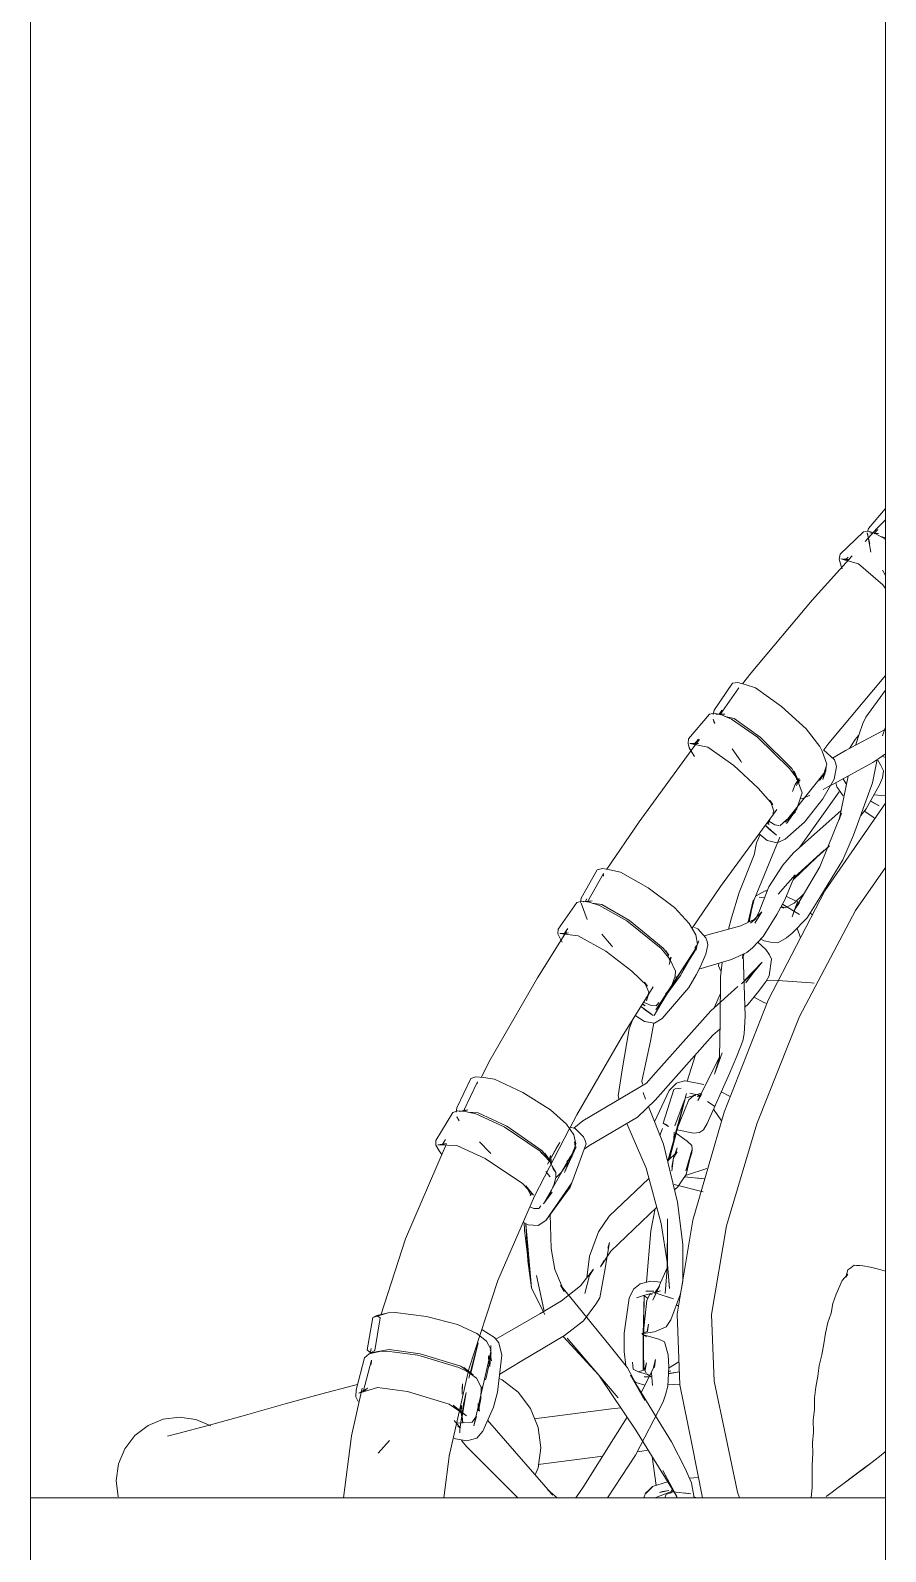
# Model space of a CAD drawing. Header units: millimetres. Extents: x -67152 to -48359, y -6192 to 21191.
# Drawn here: x -64753.6 to -64482.2, y 1027.4 to 1510.4 of the extents above; entities that cross this region are included whole.
import ezdxf

# ---------------------------------------------------------------- set-up
doc = ezdxf.new("R2010")
doc.units = ezdxf.units.MM
doc.layers.add('G-IMPT', color=8, linetype='Continuous', lineweight=9)
doc.layers.add('I-FURN', color=30, linetype='Continuous', lineweight=9)

# ---------------------------------------------------------------- blocks, each defined once
blk = doc.blocks.new('PM_001 - PM_001-3564975-Nivel 1 Oficinas')
at = {"layer": 'I-FURN'}
for p, q in [((1257.14, -1900), (1257.14, 400)), ((1528.57, 400), (1528.57, -1900)), ((1257.14, -100), (1528.57, -100))]:
    blk.add_line(p, q, dxfattribs=at)
blk = doc.blocks.new('S_009 - SILLON_ICV__DWG-3564919-Nivel 1 Oficinas')
at = {"layer": 'G-IMPT'}
for p, q in [((305.92, 307.59), (310.06, 304.34)), ((310.06, 304.34), (313.26, 300.15)), ((315.25, 295.28), (313.26, 300.15)), ((315.94, 290.08), (315.25, 295.28)), ((315.94, 290.08), (315.25, 284.9)), ((306.77, 280.03), (308.5, 282.89)), ((313.26, 280.09), (315.25, 284.9)), ((301.78, 271.33), (306.77, 280.03)), ((310.07, 275.98), (305.93, 272.84)), ((310.07, 275.98), (313.26, 280.09)), ((295.36, 260.01), (301.78, 271.33)), ((301.09, 270.91), (305.93, 272.84)), ((255.15, 257.21), (266.82, 242.22)), ((295.36, 260.01), (289.35, 249.26)), ((289.35, 249.26), (283.64, 239.15)), ((267.29, 241.55), (266.82, 242.22)), ((267.29, 241.55), (275.57, 228.43)), ((257.67, 234.07), (257.4, 239.44)), ((278.12, 229.75), (283.64, 239.15)), ((241.27, 223.58), (232.63, 234.68)), ((273.47, 232.36), (275.04, 231.81)), ((276.63, 230.17), (275.04, 231.81)), ((272.34, 224.85), (275.2, 230.29)), ((274.4, 227.29), (275.2, 230.29)), ((274.54, 229.11), (274.4, 227.29)), ((279.76, 220.11), (274.54, 229.11)), ((281.89, 221.17), (276.63, 230.17)), ((277.47, 228.73), (278.12, 229.75)), ((255.91, 200.2), (240.79, 224.25)), ((240.79, 224.25), (241.27, 223.58)), ((264.68, 219.04), (272.34, 224.85)), ((216.06, 218.12), (238.96, 218.17)), ((238.96, 218.17), (241.56, 217.84)), ((243.29, 218.83), (240.26, 216.73)), ((243.29, 218.83), (243.73, 219.02)), ((252.51, 212.5), (264.68, 219.04)), ((278.22, 213.76), (281.66, 218.61)), ((279.76, 220.11), (278.86, 221.13)), ((279.92, 216.27), (281.73, 219.24)), ((281.25, 217.16), (281.66, 218.61)), ((281.66, 218.61), (281.41, 218.38)), ((281.55, 218.95), (282.48, 217.48)), ((281.66, 218.61), (283.05, 218.71)), ((281.89, 221.17), (281.73, 219.24)), ((289.08, 210.14), (283.05, 218.71)), ((238.58, 213.92), (240.26, 216.73)), ((238.84, 210.99), (238.58, 213.92)), ((244.27, 212.53), (243.25, 211.35)), ((244.43, 215.8), (243.61, 216.56)), ((244.43, 215.8), (249.3, 209.32)), ((246.52, 215.13), (244.45, 212.73)), ((244.58, 215.38), (245.57, 215.51)), ((247.67, 215.08), (244.58, 215.38)), ((246.81, 212.3), (245.13, 213.73)), ((245.13, 213.73), (247.83, 211.75)), ((246.01, 211.25), (252.51, 212.5)), ((270.26, 207.77), (278.22, 213.76)), ((270.46, 208.54), (278.3, 214.6)), ((278.3, 214.6), (279.92, 216.27)), ((281.25, 217.16), (287.29, 208.61)), ((211.07, 209.6), (207.19, 209.25)), ((208.79, 209.68), (211.07, 209.6)), ((208.79, 209.68), (240.21, 207.51)), ((218.2, 206.88), (217.3, 209.09)), ((238.84, 210.99), (241.89, 203.26)), ((242.13, 211.85), (243.64, 209.06)), ((242.13, 211.85), (254.89, 191.32)), ((243.64, 209.06), (243.25, 211.35)), ((246.01, 211.25), (251.35, 211.8)), ((246.81, 212.3), (251.27, 206.1)), ((247.83, 211.75), (251.35, 211.8)), ((249.33, 210.37), (247.83, 211.75)), ((249.42, 210.01), (247.83, 211.75)), ((249.3, 209.32), (251.27, 206.1)), ((270.26, 207.77), (258.34, 201.37)), ((270.46, 208.54), (258.5, 202.11)), ((289.08, 210.14), (286.71, 205.73)), ((288.47, 208.84), (286.71, 205.73)), ((288.56, 208.83), (286.71, 205.73)), ((288.56, 208.83), (287.29, 208.61)), ((299.38, 185.2), (287.8, 207.81)), ((289.08, 210.14), (288.47, 208.84)), ((289.08, 210.14), (288.56, 208.83)), ((203.83, 200.75), (203.07, 205.13)), ((206.34, 189.72), (218.98, 206.09)), ((222.15, 201.73), (218.2, 206.88)), ((244.32, 198.95), (241.89, 203.26)), ((246.12, 205.91), (244.11, 207.24)), ((246.5, 204.2), (244.41, 207.42)), ((246.12, 205.91), (244.41, 207.42)), ((246.5, 204.2), (249.13, 201.55)), ((254.09, 204.93), (251.87, 207.35)), ((253.02, 206.15), (254.09, 204.93)), ((277.26, 197.94), (285.15, 204.01)), ((286.71, 205.73), (285.15, 204.01)), ((195.95, 198.01), (199.2, 182.09)), ((207.79, 183.37), (203.83, 200.75)), ((222.15, 201.73), (227.27, 197.75)), ((244.32, 198.95), (251.61, 189.69)), ((248.9, 201.76), (248.91, 200.95)), ((249.13, 201.55), (252.2, 200.54)), ((250.04, 198.31), (249.8, 198.92)), ((250.04, 198.31), (253.82, 192.43)), ((254.45, 200.89), (252.2, 200.54)), ((258.34, 201.37), (253.67, 200.57)), ((257.35, 200.99), (253.67, 200.57)), ((257.25, 196.52), (253.87, 202.22)), ((254.34, 201), (255.5, 200.92)), ((254.34, 201), (259.67, 192.25)), ((254.45, 200.89), (255.98, 201.2)), ((255.5, 200.92), (257.35, 200.99)), ((255.91, 200.2), (269.31, 173.89)), ((255.98, 201.2), (258.5, 202.11)), ((230.09, 196.75), (214.95, 177.14)), ((227.27, 197.75), (233.25, 195.25)), ((233.25, 195.25), (239.66, 194.36)), ((239.66, 194.36), (246.07, 195.18)), ((245.89, 186.44), (247.89, 194.42)), ((246.07, 195.18), (246.99, 195.55)), ((254.17, 192.25), (251.79, 194.88)), ((253.91, 192.56), (251.79, 194.88)), ((252.7, 193.22), (254.08, 192.3)), ((252.77, 194.46), (254.46, 192.87)), ((252.77, 194.46), (253.38, 193.76)), ((259.67, 192.25), (257.25, 196.52)), ((277.26, 197.94), (268.46, 192.74)), ((187.74, 189.8), (188.43, 188.42)), ((188.38, 185.39), (188.25, 188.45)), ((188.25, 188.45), (188.3, 185.56)), ((188.43, 188.42), (188.3, 185.56)), ((251.61, 189.69), (255.07, 187.62)), ((253.82, 192.43), (255.47, 190.8)), ((254.17, 192.25), (254.89, 191.32)), ((254.89, 191.32), (254.4, 191.75)), ((254.89, 191.32), (255.44, 191.12)), ((258.23, 189.97), (255.47, 190.8)), ((256.29, 189.94), (255.49, 190.82)), ((255.63, 190.6), (256.29, 189.94)), ((261.93, 188.38), (257.25, 187.36)), ((262.16, 190.45), (258.23, 189.97)), ((262.16, 190.45), (268.46, 192.74)), ((185.08, 187.1), (182.71, 181.7)), ((182.86, 182.71), (183.52, 184.16)), ((183.09, 185.15), (183.44, 184.36)), ((183.82, 182.57), (185.45, 185.11)), ((183.82, 182.57), (184.94, 184.23)), ((185.08, 187.1), (184.85, 186.63)), ((184.94, 184.23), (185.45, 185.11)), ((186.05, 180.9), (188.38, 185.39)), ((195.18, 178.71), (187.76, 184.33)), ((241.95, 171.22), (245.89, 186.44)), ((252.36, 171.88), (256.54, 187.45)), ((257.25, 187.36), (255.07, 187.62)), ((299.38, 185.2), (311.14, 155.58)), ((178.09, 178.37), (182.49, 181.91)), ((179.99, 179.86), (178.09, 178.37)), ((180.3, 182.36), (189.66, 179.47)), ((204.76, 176.41), (180.64, 182.19)), ((180.64, 182.19), (189.66, 179.47)), ((182.53, 181.74), (182.77, 182.79)), ((182.77, 182.79), (183.29, 181.56)), ((199.57, 180.95), (197.42, 178.17)), ((204.95, 164), (199.2, 182.09)), ((209.58, 175.46), (207.79, 183.37)), ((189.13, 166.96), (174.58, 176.64)), ((175.96, 178.02), (176.71, 178.36)), ((176.46, 178.52), (180.43, 175.83)), ((181.95, 175.24), (180.03, 173.02)), ((180.43, 175.83), (185.1, 174.01)), ((194.17, 171.06), (185.1, 174.01)), ((204.76, 176.41), (225.37, 172.36)), ((214.95, 177.14), (213.11, 174.77)), ((269.31, 173.89), (280.05, 146.66)), ((194.17, 171.06), (218.3, 165.34)), ((215.95, 173.22), (225.37, 172.36)), ((215.95, 173.22), (240.75, 171.22)), ((225.37, 172.36), (240.75, 171.22)), ((225.37, 172.36), (242.09, 171.75)), ((241.95, 171.22), (241.06, 163.68)), ((252.36, 171.88), (250.49, 164.1)), ((253.27, 170.28), (251.11, 170.9)), ((256.28, 167.59), (251.99, 170.34)), ((261.77, 164.01), (251.99, 170.33)), ((260.13, 167.87), (253.27, 170.28)), ((168.04, 167.52), (166.32, 168.38)), ((168.04, 167.52), (183.09, 157.69)), ((189.13, 166.96), (205.04, 156.4)), ((218.3, 165.34), (209.34, 167.75)), ((220.59, 164.29), (209.34, 167.75)), ((214.72, 158.68), (211.94, 166.85)), ((212.79, 164.34), (215.44, 165.72)), ((215.44, 165.72), (215.91, 165.75)), ((220.59, 164.29), (230.05, 163.3)), ((225.02, 161.38), (221.54, 164.19)), ((261.77, 164.01), (256.28, 167.59)), ((275.77, 154.74), (260.13, 167.87)), ((266.95, 162.65), (260.13, 167.87)), ((260.13, 167.87), (274.61, 156.57)), ((206.02, 161.92), (204.95, 164)), ((207.45, 159.43), (206.02, 161.92)), ((207.45, 159.43), (211.48, 154.96)), ((211.04, 162.74), (214.11, 160.12)), ((213.24, 161.07), (214.98, 161.43)), ((213.74, 161.55), (214.84, 162.6)), ((217.2, 162.75), (213.95, 160.92)), ((216.84, 160.81), (215.31, 161.32)), ((216.16, 160.89), (217.48, 158.97)), ((217.2, 162.75), (216.32, 160.95)), ((217.48, 158.97), (216.32, 160.95)), ((224.61, 153.32), (216.6, 161.37)), ((233.15, 144.32), (216.6, 161.37)), ((224.61, 153.32), (216.84, 160.81)), ((217.2, 162.75), (216.85, 162.52)), ((217.2, 162.75), (219.03, 163.4)), ((219.03, 163.4), (220.71, 161.95)), ((229.13, 157.26), (225.02, 161.38)), ((254.13, 160.81), (230.05, 163.3)), ((241.98, 157.1), (241.06, 163.68)), ((249.54, 156.48), (250.49, 164.1)), ((254.13, 160.81), (251.97, 161.42)), ((251.97, 161.42), (258.99, 158.52)), ((275.77, 154.74), (266.95, 162.65)), ((183.09, 157.69), (198.21, 147.89)), ((221.53, 141.14), (205.04, 156.4)), ((207.75, 159.09), (205.18, 156.28)), ((210.08, 156.51), (208.07, 153.61)), ((208.09, 153.58), (210.18, 156.4)), ((210.24, 155.28), (210.54, 156)), ((210.58, 155.95), (210.24, 155.28)), ((211.26, 155.2), (210.39, 151.46)), ((214.41, 152.24), (211.48, 154.96)), ((214.57, 158.2), (216.14, 156.18)), ((214.72, 158.68), (216.14, 156.18)), ((229.13, 157.26), (235.86, 148.3)), ((242.56, 154.86), (241.98, 157.1)), ((247.19, 148.02), (242.56, 154.86)), ((249.83, 152.09), (246.85, 157.28)), ((249.54, 156.48), (250.41, 149.83)), ((264.56, 154.7), (258.99, 158.52)), ((264.56, 154.7), (272.39, 147.31)), ((274.61, 156.57), (276.38, 154.91)), ((275, 154.52), (276.75, 155.02)), ((308.85, 152.75), (313.24, 156.83)), ((311.59, 157.86), (310.17, 158.09)), ((311.38, 154.85), (311.14, 155.58)), ((311.57, 154.54), (313.24, 156.83)), ((311.57, 154.54), (312.25, 155.91)), ((311.59, 157.86), (313.61, 157.32)), ((312.25, 155.91), (312.74, 153.92)), ((314.6, 156.31), (313.61, 157.32)), ((314.6, 156.31), (317.09, 146.24)), ((152.31, 149.75), (150.21, 152.27)), ((152.31, 149.75), (154.91, 147.1)), ((214.41, 152.24), (218.13, 150.13)), ((218.13, 150.13), (220.01, 150.84)), ((224.43, 153.3), (220.01, 150.84)), ((221.17, 146.42), (222.59, 150.18)), ((224.71, 153.01), (222.59, 150.18)), ((224.79, 153.5), (223.23, 153.04)), ((225.09, 153.51), (224.35, 151.73)), ((224.95, 153.24), (224.35, 151.73)), ((224.37, 151.61), (224.35, 151.73)), ((225.71, 149.87), (224.35, 151.73)), ((224.37, 151.61), (225.71, 149.87)), ((224.79, 153.5), (224.46, 153.25)), ((231.49, 144.83), (224.61, 153.32)), ((224.61, 153.32), (233.15, 144.32)), ((225.09, 153.51), (224.95, 153.24)), ((249.83, 152.09), (250.41, 149.83)), ((249.96, 153.28), (254.21, 147.8)), ((272.05, 149.58), (272.6, 152.4)), ((275, 154.52), (272.6, 152.4)), ((278.67, 150.16), (277.43, 149.56)), ((308.85, 152.75), (299.54, 149.26)), ((146.73, 146.28), (146.4, 143.93)), ((146.73, 146.28), (147.07, 148.63)), ((154.91, 147.1), (157.34, 144.74)), ((213.75, 133.54), (198.21, 147.89)), ((221.65, 143.78), (221.17, 146.42)), ((233.27, 144.45), (234.31, 146.62)), ((235.86, 148.3), (236.92, 145.28)), ((236.59, 142.63), (236.92, 145.28)), ((247.19, 148.02), (252.81, 140.21)), ((249.91, 145.45), (249.37, 147.71)), ((250.51, 141.84), (249.37, 147.71)), ((257.67, 140.3), (254.21, 147.8)), ((272.05, 149.58), (274.01, 136.66)), ((272.05, 149.58), (274.61, 135.32)), ((272.05, 149.58), (272.68, 145.96)), ((274.61, 135.32), (272.68, 145.96)), ((276.26, 146.37), (281.7, 126.28)), ((276.26, 146.37), (276.96, 141.76)), ((277.43, 149.56), (276.29, 148.44)), ((276.29, 148.44), (276.39, 147.45)), ((280.05, 146.66), (287.26, 123.83)), ((280.49, 146.68), (284.28, 146.27)), ((280.49, 146.68), (285.55, 146.51)), ((284.28, 146.27), (281.03, 147.28)), ((281.03, 147.28), (281.45, 146.57)), ((281.06, 147.57), (281.45, 146.57)), ((285.55, 146.51), (299.54, 149.26)), ((299.37, 146.86), (299.85, 146.83)), ((299.85, 146.83), (304.57, 146.82)), ((313.85, 146.62), (315.22, 146.29)), ((313.91, 146.75), (315.22, 146.29)), ((316.37, 144.78), (317.09, 146.24)), ((316.46, 145.39), (317.31, 144.3)), ((146.08, 141.57), (145.11, 134.75)), ((146.08, 141.57), (145.74, 139.22)), ((146.08, 141.57), (146.4, 143.93)), ((159.8, 141.94), (157.34, 144.74)), ((159.8, 141.94), (162.29, 139.62)), ((239.13, 116.49), (221.53, 141.14)), ((225.29, 135.82), (221.65, 143.78)), ((225.76, 138.56), (230.67, 140.99)), ((230.09, 143.49), (234.15, 132.98)), ((230.09, 143.49), (231.75, 138.84)), ((233.02, 144.13), (230.49, 139.68)), ((230.49, 139.68), (231.28, 141.49)), ((231.75, 138.84), (231.28, 141.49)), ((231.49, 144.83), (232.01, 142.86)), ((231.6, 142.29), (232.01, 142.86)), ((231.75, 144.13), (233.27, 144.45)), ((233.74, 143.04), (231.9, 141.15)), ((233.26, 142.48), (231.9, 141.15)), ((233.02, 144.13), (233.27, 144.45)), ((233.26, 142.48), (233.74, 143.04)), ((234.85, 139.62), (236.59, 142.63)), ((246.16, 128.33), (235.59, 140.89)), ((250.13, 121.71), (250.51, 141.84)), ((252.81, 140.21), (251.9, 141.87)), ((257.67, 140.3), (258.75, 134.36)), ((278.27, 139.6), (276.48, 144.24)), ((276.66, 144.8), (276.96, 141.76)), ((301.94, 137.21), (311.4, 140.59)), ((302.37, 137.88), (311.72, 141.36)), ((313.81, 142.73), (311.4, 140.59)), ((314.6, 143.25), (311.72, 141.36)), ((314.33, 142.25), (315.94, 144.62)), ((314.33, 142.25), (315.05, 143.54)), ((314.6, 143.25), (316.37, 144.78)), ((315.21, 142.78), (314.96, 143.56)), ((315.05, 143.54), (318.49, 133.8)), ((320.73, 134.55), (317.31, 144.3)), ((144.47, 130.04), (145.4, 136.87)), ((145.74, 139.22), (144.79, 132.39)), ((145.4, 136.87), (144.79, 132.39)), ((145.11, 134.75), (145.74, 139.22)), ((164.45, 137), (162.29, 139.62)), ((164.45, 137), (167.12, 134.4)), ((223.76, 139.16), (223, 139.08)), ((225.29, 135.82), (227.62, 132.51)), ((225.76, 138.56), (227.93, 139.61)), ((228.77, 139.19), (234.92, 132.09)), ((228.77, 139.19), (232.25, 135.15)), ((234.94, 132.11), (229.02, 137.12)), ((230.85, 135.53), (229.02, 137.12)), ((232.35, 137.64), (234.85, 139.62)), ((274.01, 136.66), (274.61, 135.32)), ((274.61, 135.32), (277.32, 129.4)), ((278.27, 139.6), (279.48, 137.66)), ((279.38, 135.36), (279.35, 137.66)), ((279.38, 135.36), (280.96, 129.61)), ((279.38, 135.36), (279.82, 133.47)), ((279.38, 135.36), (280.05, 131.52)), ((280.54, 136.51), (279.48, 137.66)), ((280.54, 136.51), (284.51, 135.39)), ((280.54, 136.51), (282.76, 135.92)), ((280.54, 136.51), (282.09, 136.29)), ((280.86, 138.77), (280.97, 138.85)), ((283.03, 138.6), (280.97, 138.85)), ((285.57, 133.91), (283.65, 135.37)), ((283.65, 135.37), (287.37, 134.65)), ((283.65, 135.37), (288.47, 134.7)), ((283.65, 135.37), (285.53, 135.16)), ((284.3, 136.62), (286.38, 128.98)), ((284.3, 136.62), (285.9, 130.88)), ((284.51, 135.39), (288.83, 135.34)), ((284.88, 135.39), (285.57, 133.91)), ((287.94, 135.47), (288.83, 135.34)), ((287.99, 135.38), (288.83, 135.34)), ((288.47, 134.7), (301.94, 137.21)), ((288.83, 135.34), (302.37, 137.88)), ((144.17, 127.69), (145.07, 134.52)), ((144.47, 130.04), (145.07, 134.52)), ((169.28, 131.77), (167.12, 134.4)), ((169.28, 131.77), (171.88, 129.15)), ((230.26, 110.29), (213.75, 133.54)), ((235.84, 124.2), (227.62, 132.51)), ((245.09, 121.94), (234.19, 132.88)), ((235.26, 131.71), (234.19, 132.88)), ((234.94, 132.11), (245.42, 124.41)), ((245.09, 121.94), (235.26, 131.71)), ((258.26, 117.06), (258.75, 134.36)), ((281.7, 126.28), (278.66, 134.63)), ((278.66, 134.63), (282.04, 126.33)), ((279.82, 133.47), (281.37, 127.69)), ((280.53, 131.6), (280.44, 129.3)), ((287.37, 134.65), (285.53, 135.16)), ((286.38, 128.98), (285.9, 130.88)), ((318.05, 131.47), (315.29, 129.39)), ((318.05, 131.47), (319.91, 133.05)), ((318.07, 134.28), (318.49, 133.8)), ((320.54, 126.01), (318.64, 131.98)), ((319.91, 133.05), (320.73, 134.55)), ((143.86, 125.34), (144.17, 127.69)), ((171.88, 129.15), (173.93, 126.41)), ((173.93, 126.41), (176.01, 123.54)), ((250.15, 122.36), (246.16, 128.33)), ((279.37, 125), (277.32, 129.4)), ((281.37, 127.69), (282.5, 125.67)), ((281.49, 127.5), (282.04, 126.33)), ((282.04, 126.33), (283.17, 125.5)), ((285, 124.07), (282.5, 125.67)), ((295.82, 123.66), (305.89, 125.97)), ((315.29, 129.39), (305.89, 125.97)), ((328.4, 96.97), (320.54, 126.01)), ((178.12, 120.78), (176.01, 123.54)), ((178.12, 120.78), (179.9, 117.77)), ((246.55, 115.96), (235.84, 124.2)), ((245.42, 124.41), (261.27, 115.34)), ((279.13, 123.22), (274.64, 105.82)), ((279.13, 123.22), (279.43, 125.02)), ((279.37, 125), (280.21, 123.3)), ((281.16, 122.77), (280.21, 123.3)), ((282.34, 122.33), (281.16, 122.77)), ((282.34, 122.33), (286.08, 122.41)), ((285, 124.07), (288.98, 123.36)), ((287.49, 123.11), (286.08, 122.41)), ((286.49, 122.61), (286.12, 118.94)), ((287.31, 123.69), (288.8, 118.94)), ((288.98, 123.36), (295.82, 123.66)), ((179.9, 117.77), (181.87, 114.87)), ((239.13, 116.49), (256.32, 85.27)), ((246.55, 115.96), (262.77, 106.08)), ((280.23, 96.18), (286.12, 118.94)), ((288.8, 118.94), (296.24, 91.14)), ((183.94, 112.06), (181.87, 114.87)), ((185.8, 109.17), (183.94, 112.06)), ((251.27, 112.73), (243.12, 107.86)), ((249.96, 112.45), (249.99, 113.87)), ((250.39, 110.16), (249.96, 112.45)), ((275.63, 109.65), (261.27, 115.34)), ((185.8, 109.17), (187.15, 106.39)), ((187.15, 106.39), (188.89, 103.81)), ((246.39, 80.56), (230.26, 110.29)), ((245.75, 104.7), (250.67, 108.7)), ((247.92, 106.31), (245.75, 104.7)), ((247.53, 101.84), (250.58, 107.85)), ((250.39, 110.16), (250.84, 107.81)), ((250.84, 107.81), (255.13, 100.71)), ((254.45, 101.66), (251.73, 107.01)), ((251.73, 107.01), (255.13, 100.71)), ((257.43, 106.93), (254.88, 110.17)), ((257.43, 106.93), (255.66, 109.34)), ((257.43, 106.93), (258.88, 103.83)), ((257.43, 106.93), (257.92, 104.65)), ((257.92, 104.65), (258.04, 108.97)), ((258.01, 108.13), (262.72, 100.52)), ((268.98, 89.54), (258.01, 108.04)), ((258.03, 108.86), (261.36, 102.79)), ((261.27, 102.75), (258.03, 108.83)), ((190.32, 100.95), (188.89, 103.81)), ((254.45, 101.66), (255.13, 100.71)), ((258.88, 103.83), (257.94, 105.4)), ((262.72, 100.52), (260.38, 104.07)), ((263.01, 100.99), (261.36, 102.79)), ((262.77, 106.08), (274.53, 100.94)), ((265.47, 104.9), (266.45, 102.75)), ((269.71, 103.05), (273.56, 92.71)), ((274.46, 98.01), (274.64, 105.82)), ((283.78, 105.37), (282.76, 105.96)), ((288.71, 98.63), (283.78, 105.37)), ((192.04, 96.52), (190.32, 100.95)), ((255.13, 100.71), (256.07, 99.94)), ((258.09, 100.08), (256.07, 99.94)), ((258.52, 96.84), (257.25, 95.32)), ((258.09, 100.08), (262.21, 100.75)), ((262.93, 99.75), (258.52, 96.84)), ((268.98, 89.54), (262.72, 100.52)), ((262.72, 100.52), (267, 90.45)), ((267.76, 91.67), (264.29, 99.42)), ((267.52, 101.37), (265.52, 100.97)), ((266.77, 101.14), (265.52, 100.97)), ((267.52, 101.37), (272.7, 91.47)), ((274.46, 98.01), (276.11, 70.46)), ((278.94, 99.02), (276.88, 100)), ((281.68, 96.75), (280.91, 97.28)), ((281.68, 96.75), (288.76, 85.8)), ((288.71, 98.63), (296.32, 87.84)), ((328.4, 96.97), (332.26, 80.07)), ((192.19, 93.8), (192, 95)), ((192, 95), (193.18, 92.89)), ((192.04, 96.52), (192.19, 93.8)), ((193.18, 92.89), (192.96, 91.73)), ((257, 93.87), (257.25, 95.32)), ((257, 93.87), (257.53, 91.58)), ((273.58, 89.43), (273.56, 92.71)), ((280.43, 92.98), (280.23, 96.18)), ((280.43, 92.98), (282.04, 65.45)), ((186.42, 85.81), (188.61, 87.21)), ((190.69, 88.63), (188.61, 87.21)), ((190.69, 88.63), (191.44, 89.18)), ((191.44, 89.18), (192.17, 89.94)), ((192.17, 89.94), (192.76, 90.45)), ((192.76, 90.45), (192.96, 91.73)), ((254.94, 87.78), (259.32, 86.96)), ((263.82, 75.37), (257.53, 91.58)), ((264.85, 88.51), (269.68, 74.13)), ((264.85, 88.51), (265.45, 86.26)), ((265.76, 87.72), (265.12, 86.95)), ((268.33, 88.69), (265.36, 86.77)), ((265.76, 87.72), (265.51, 86.54)), ((265.72, 86.15), (267.96, 90.51)), ((266.4, 88.04), (266.87, 88.39)), ((267, 90.45), (266.9, 88.46)), ((267.07, 83.53), (272.06, 86.93)), ((272.53, 90.94), (271.39, 89.52)), ((272.06, 86.93), (272.24, 87.09)), ((273.58, 89.43), (272.24, 87.09)), ((272.7, 91.47), (272.53, 90.94)), ((300.32, 73.03), (296.24, 91.14)), ((296.32, 87.84), (297.65, 84.88)), ((186.42, 85.81), (184.39, 84.7)), ((256.32, 85.27), (271.57, 50.28)), ((262.43, 86.64), (259.81, 86.12)), ((261.92, 86.48), (259.81, 86.12)), ((271.55, 86.61), (275.61, 78.77)), ((288.76, 85.8), (292.14, 81.03)), ((294.54, 82.83), (291.97, 80.91)), ((297.96, 83.5), (294.54, 82.83)), ((330.79, 83.43), (331.66, 83.22)), ((333.68, 82.52), (331.66, 83.22)), ((333.68, 82.52), (334.63, 81.45)), ((246.39, 80.56), (260.87, 46.82)), ((261.49, 81.37), (258.46, 80.35)), ((266.99, 78.88), (270.13, 72.38)), ((266.99, 78.88), (269.64, 74.04)), ((291.21, 78.15), (291.97, 80.91)), ((292.24, 65.14), (291.21, 78.15)), ((293.7, 79.28), (294.78, 74.99)), ((293.89, 79.47), (298.52, 80.17)), ((296.85, 79.97), (293.89, 79.47)), ((299.56, 54.23), (294.62, 77.65)), ((294.62, 77.65), (299.26, 55.35)), ((296.67, 77.7), (295.45, 76.69)), ((296.67, 77.7), (298.92, 78.57)), ((296.85, 79.97), (298.52, 80.17)), ((297.9, 79.1), (298.91, 79.32)), ((297.9, 79.1), (298.93, 79.2)), ((299.95, 75.45), (298.72, 77.75)), ((300.16, 75.16), (298.72, 77.75)), ((319.05, 75.67), (328.66, 78.39)), ((328.66, 78.39), (333.31, 82.07)), ((331.48, 79.93), (333.31, 82.07)), ((331.48, 79.93), (332.24, 81.24)), ((332.24, 81.24), (332.6, 79.11)), ((334.63, 81.45), (336.41, 71.23)), ((266.03, 69.82), (263.82, 75.37)), ((277.65, 65.7), (269.64, 74.04)), ((296.23, 69.11), (294.78, 74.99)), ((299.26, 55.35), (295.26, 74.63)), ((296.76, 64.34), (295.26, 74.63)), ((295.45, 76.69), (295.6, 75.26)), ((300.16, 75.16), (303.4, 73.91)), ((301.77, 74.15), (308.68, 74.29)), ((301.77, 74.15), (303.4, 73.91)), ((319.05, 75.67), (308.68, 74.29)), ((318.5, 73.24), (318.98, 73.17)), ((318.98, 73.17), (323.74, 72.78)), ((330.3, 72.74), (335.32, 70.41)), ((266.03, 69.82), (268.08, 65.07)), ((276.11, 70.46), (275.92, 67.63)), ((295.95, 71.96), (296.76, 64.34)), ((297.86, 65.7), (296.23, 69.11)), ((330.33, 66.08), (332.84, 67.98)), ((333.74, 68.47), (330.71, 66.83)), ((333.36, 67.49), (335.13, 69.71)), ((333.36, 67.49), (334.16, 68.71)), ((333.74, 68.47), (335.61, 69.84)), ((334.16, 68.71), (336.9, 58.75)), ((334.74, 69.2), (334.98, 68.14)), ((336.41, 71.23), (335.61, 69.84)), ((335.67, 70.42), (336.49, 69.29)), ((339.22, 59.31), (336.49, 69.29)), ((269.38, 63.12), (268.08, 65.07)), ((273.16, 58.96), (269.38, 63.12)), ((277.65, 65.7), (287.52, 55.63)), ((282.04, 65.45), (281.41, 54)), ((283.78, 59.44), (281.97, 64.07)), ((292.24, 65.14), (293.4, 60.67)), ((299.26, 55.35), (296.76, 64.34)), ((296.76, 64.34), (298.93, 57.35)), ((297.57, 66.08), (297.23, 65.29)), ((297.86, 65.7), (298.87, 64.49)), ((298.87, 64.49), (302.84, 63.07)), ((302.98, 62.38), (301.8, 64.45)), ((302.98, 62.38), (302.74, 63.48)), ((307.2, 62.68), (302.84, 63.07)), ((320.58, 63.49), (306.79, 62.07)), ((307.2, 62.68), (321.05, 64.12)), ((320.58, 63.49), (330.33, 66.08)), ((321.05, 64.12), (330.71, 66.83)), ((287.5, 45.46), (273.16, 58.96)), ((294.09, 58.82), (288.89, 49.35)), ((294.2, 58.34), (293.4, 60.67)), ((294.2, 58.34), (295.88, 53.95)), ((297.51, 62.43), (298.58, 57.94)), ((297.51, 62.43), (299.02, 55.64)), ((303.82, 62.75), (305.65, 62.1)), ((306.79, 62.07), (304.01, 62.43)), ((304.01, 62.43), (305.65, 62.1)), ((336.42, 59.35), (336.9, 58.75)), ((339.22, 59.31), (338.32, 57.89)), ((275.24, 57), (275.15, 55.59)), ((275.15, 55.59), (275.68, 50.39)), ((290.37, 52.06), (287.52, 55.63)), ((290.43, 53.66), (288.48, 54.44)), ((290.91, 53.03), (290.43, 53.66)), ((295.88, 53.95), (297.5, 51.36)), ((299.56, 54.23), (298.94, 55.29)), ((300, 53.54), (299.02, 55.64)), ((299.56, 54.23), (299.26, 55.35)), ((299.56, 54.23), (300.03, 53.82)), ((299.68, 54.97), (299.96, 54.05)), ((299.87, 53.61), (300.46, 52.45)), ((302.46, 51.76), (300, 53.54)), ((300.15, 53.43), (300.46, 52.45)), ((323.73, 51.99), (333.44, 54.64)), ((336.36, 56.48), (333.44, 54.64)), ((338.32, 57.89), (336.36, 56.48)), ((337.12, 57.03), (340.55, 39.21)), ((271.98, 51.72), (271.11, 51.33)), ((283.41, 12.92), (271.57, 50.28)), ((271.98, 51.72), (275.44, 52.69)), ((276.26, 46.45), (275.68, 50.39)), ((281.04, 47.35), (280.47, 51.29)), ((281.04, 47.35), (281.24, 52.53)), ((281.26, 51.33), (281.04, 47.35)), ((281.44, 43.06), (281.27, 51.32)), ((288.89, 49.35), (287.1, 44.33)), ((300.38, 50.18), (294.45, 39.67)), ((298.44, 50.77), (297.5, 51.36)), ((298.44, 50.77), (299.56, 50.22)), ((299.56, 50.22), (303.34, 50)), ((302.46, 51.76), (306.44, 50.75)), ((304.48, 50.45), (303.34, 50)), ((304.82, 51.16), (307.8, 35.39)), ((313.39, 50.51), (306.44, 50.75)), ((313.39, 50.51), (323.73, 51.99)), ((272.15, 10.5), (260.87, 46.82)), ((265.79, 36.64), (273.85, 43.61)), ((276.34, 46.3), (273.85, 43.61)), ((276.81, 44.48), (276.26, 46.45)), ((276.81, 44.48), (279.97, 40.26)), ((281.04, 47.35), (281.44, 43.06)), ((287.46, 45.72), (286.74, 46.62)), ((286.74, 46.62), (287.46, 45.71)), ((287.1, 44.33), (286.85, 42.04)), ((287.05, 45.87), (287.39, 45.15)), ((279.97, 40.26), (281.47, 39.73)), ((283.47, 39.35), (281.47, 39.73)), ((286.9, 39.56), (283.47, 39.35)), ((286.95, 37.02), (286.85, 42.04)), ((294.45, 39.67), (292.57, 34.6)), ((296.41, 43.14), (298.27, 40.03)), ((302.3, 32.57), (298.27, 40.03)), ((345.15, 10.05), (340.55, 39.21)), ((265.79, 36.64), (265.1, 36.06)), ((282.33, 35.18), (281.39, 32.13)), ((284.09, 36.7), (282.33, 35.18)), ((284.09, 36.7), (285.78, 37.85)), ((286.92, 38.22), (285.78, 37.85)), ((288.88, 29.02), (286.95, 37.02)), ((291.86, 35.97), (292.86, 31.82)), ((292.82, 36.89), (292.57, 34.6)), ((293.38, 32.63), (292.73, 34.56)), ((292.82, 36.89), (292.86, 31.82)), ((293.44, 36.95), (297.41, 31.01)), ((297.18, 31.11), (293.51, 37.14)), ((293.6, 37.14), (297.32, 31.25)), ((307.8, 35.39), (312.16, 7.31)), ((281.26, 23), (281.27, 29.78)), ((281.27, 29.78), (281.39, 32.13)), ((290.3, 23.97), (288.88, 29.02)), ((296.81, 24.65), (293.38, 32.63)), ((295.33, 28.11), (296.76, 29.12)), ((296.8, 26.31), (297.69, 29.47)), ((297.18, 31.11), (305.61, 11.02)), ((302.3, 32.57), (307.38, 20.72)), ((281.27, 27.57), (278.33, 28.95)), ((283.77, 24), (289.89, 25.42)), ((283.77, 24), (289.53, 25.34)), ((286, 24.03), (284.9, 26.1)), ((284.9, 26.1), (287.2, 21.35)), ((287.5, 22.65), (288.51, 25.7)), ((289.66, 26.25), (288.51, 25.7)), ((288.7, 26.08), (289.6, 26.47)), ((288.7, 26.08), (289.62, 26.37)), ((293.61, 16.02), (293.11, 24.22)), ((296.8, 26.31), (296.31, 25.83)), ((298.56, 16.59), (296.81, 24.65)), ((280.8, 21.14), (281.69, 21.22)), ((281.26, 23), (282.66, 17.14)), ((286.45, 21.3), (286, 24.03)), ((286, 24.03), (289.94, 8.68)), ((286, 24.03), (287.2, 21.35)), ((287.5, 22.65), (287.41, 18.53)), ((290.78, 22.83), (287.74, 21.76)), ((290.3, 23.97), (293.61, 16.02)), ((307.38, 20.72), (309.45, 17.53)), ((286.35, 1.97), (282.66, 17.14)), ((292.48, 1.8), (293.26, 16.91)), ((292.67, 3.97), (292.97, 17.58)), ((292.67, 3.97), (293.26, 16.91)), ((298.97, 11.52), (298.56, 16.59)), ((307.65, 14.6), (304.88, 12.94)), ((307.65, 14.6), (310.9, 14.92)), ((310.56, 14.88), (309.45, 17.53)), ((275.03, -5.94), (272.15, 10.5)), ((283.41, 12.92), (289.47, -20.38)), ((298.97, 11.52), (297.76, -8.64)), ((303.38, 2.14), (303.87, 10.27)), ((303.87, 10.27), (304.88, 12.94)), ((311.39, 11.58), (306.68, 11.32)), ((309.73, 11.55), (306.68, 11.32)), ((311.59, 9.93), (309.41, 9.33)), ((309.73, 11.55), (311.39, 11.58)), ((311.64, 10.7), (310.74, 10.59)), ((310.74, 10.59), (311.66, 10.59)), ((311.97, 8.56), (311.27, 10.56)), ((311.58, 9.69), (311.82, 9.05)), ((341.88, 7.02), (346.79, 10.22)), ((342.77, 12.03), (345.14, 11.49)), ((342.77, 12.03), (345.92, 11.29)), ((344.8, 8.28), (346.79, 10.22)), ((345.14, 11.49), (345.92, 11.29)), ((345.15, 10.05), (345.52, 7.13)), ((345.92, 11.29), (345.29, 11.49)), ((347.15, 10.62), (345.92, 11.29)), ((348.07, 9.47), (347.15, 10.62)), ((297.08, -8.26), (289.94, 8.68)), ((302.39, -12.5), (298.81, 8.87)), ((307.1, 6.5), (308.14, 0.84)), ((307.7, 6.41), (307.67, 1.78)), ((307.67, 1.78), (307.89, 5.25)), ((309.94, -13.1), (307.7, 6.41)), ((307.91, 5.51), (308.1, 8.44)), ((309.41, 9.33), (308.36, 8.62)), ((312.39, 5.45), (312.16, 7.31)), ((312.44, 7.32), (312.75, 6.49)), ((315.97, 4.95), (312.75, 6.49)), ((315.97, 4.95), (314.35, 5.34)), ((321.38, 4.84), (314.35, 5.34)), ((321.38, 4.84), (331.98, 5.23)), ((331.98, 5.23), (341.88, 7.02)), ((344.8, 8.28), (345.63, 9.49)), ((345.81, 7.3), (345.63, 9.49)), ((348.07, 9.47), (348.93, -0.83)), ((286.35, 1.97), (289.43, -5.98)), ((304.48, -7.27), (303.38, 2.14)), ((310.45, -3.98), (308.14, 0.84)), ((330.89, 2.83), (331.36, 2.71)), ((336.13, 1.88), (331.36, 2.71)), ((345.72, 0.21), (346.96, -0.47)), ((346.96, -0.47), (345.78, 0.01)), ((308.43, -4.5), (308.2, -5.11)), ((308.43, -4.5), (309.1, -2.75)), ((309.68, -2.36), (309.1, -2.75)), ((310.45, -3.98), (314.41, -5.75)), ((313.9, -4.3), (312.95, -2.14)), ((314.35, -6.47), (313.35, -4.3)), ((314.35, -6.47), (313.9, -4.3)), ((342.89, -4.64), (332.94, -6.41)), ((342.44, -5.34), (345.02, -3.74)), ((346.08, -3.3), (342.89, -4.64)), ((345.56, -4.25), (347.49, -2.22)), ((345.56, -4.25), (346.42, -3.11)), ((348.05, -2.12), (346.08, -3.3)), ((346.42, -3.11), (348.27, -13.26)), ((346.78, -2.88), (346.99, -4.58)), ((348.05, -2.12), (348.93, -0.83)), ((348.06, -1.57), (348.83, -2.76)), ((348.83, -2.76), (350.67, -12.92)), ((296.93, -22.02), (289.43, -5.98)), ((297.08, -8.26), (296.12, -6.16)), ((303.95, -18.03), (296.12, -6.16)), ((306.4, -14.17), (304.48, -7.27)), ((305.78, -11.88), (306.51, -9.46)), ((318.31, -7.11), (313.46, -5.64)), ((317.14, -6.97), (313.46, -5.64)), ((313.86, -6.47), (313.74, -5.45)), ((315.97, -6.17), (314.41, -5.75)), ((314.79, -5.67), (315.31, -6.17)), ((317.14, -6.97), (315.31, -6.17)), ((315.97, -6.17), (318.78, -6.54)), ((332.4, -6.98), (318.31, -7.11)), ((318.78, -6.54), (332.94, -6.41)), ((332.4, -6.98), (342.44, -5.34)), ((289.07, -14.36), (288.41, -14.56)), ((292.42, -13.81), (289.07, -14.36)), ((292.25, -12.01), (292.5, -14.69)), ((300.64, -12.47), (304.07, -13.05)), ((301.41, -26.66), (305.39, -13.14)), ((304.07, -13.05), (305.22, -13.74)), ((305.39, -13.14), (305.77, -11.91)), ((306.4, -14.17), (308.69, -17.56)), ((310.09, -14.25), (308.8, -11.59)), ((309.63, -13.03), (308.8, -11.59)), ((309.73, -12.78), (309.35, -10.59)), ((311.36, -15.93), (309.73, -12.78)), ((310.09, -14.25), (311.07, -15.26)), ((347.62, -15.43), (349.68, -14.23)), ((350.67, -12.92), (349.68, -14.23)), ((293.28, -17.41), (290.22, -18.32)), ((293.29, -17.47), (290.22, -18.32)), ((294.92, -23.17), (292.5, -14.69)), ((304.45, -16.33), (302.68, -15.84)), ((309.74, -18.22), (308.69, -17.56)), ((309.74, -18.22), (310.63, -18.58)), ((310.23, -23.21), (311.5, -18.55)), ((315.33, -18.4), (310.63, -18.58)), ((311.36, -15.93), (315.32, -17.83)), ((315.32, -17.83), (316.89, -18.31)), ((315.66, -21.08), (315.34, -18.46)), ((323.93, -19.19), (316.89, -18.31)), ((323.93, -19.19), (334.52, -18.69)), ((344.52, -16.98), (334.52, -18.69)), ((347.62, -15.43), (344.52, -16.98)), ((348.31, -15.03), (348.87, -19.46)), ((293.9, -19.6), (291.08, -21.99)), ((294.92, -23.17), (295.78, -25.37)), ((301.12, -28.21), (296.93, -22.02)), ((306.06, -36.81), (310.23, -23.21)), ((318.09, -49), (315.66, -21.08)), ((348.87, -19.46), (351.54, -49.45)), ((295.78, -25.37), (297.19, -27.17)), ((299.15, -27.78), (297.19, -27.17)), ((300.79, -28.28), (299.15, -27.78)), ((300.51, -31.42), (300.97, -28.92)), ((300.97, -28.92), (301.41, -26.66)), ((310.89, -29.88), (309.24, -26.84)), ((309.81, -24.59), (310.57, -27.83)), ((310.57, -27.83), (310.67, -29.47)), ((300.75, -30.1), (299.69, -30.6)), ((310.89, -29.88), (312.4, -33.1)), ((313.21, -35.25), (312.4, -33.1)), ((305.19, -34.78), (306.48, -37.39)), ((313.21, -35.25), (314.8, -45.71)), ((352.47, -68.4), (351.54, -49.45)), ((349.22, -67.95), (354.34, -65.16)), ((352.67, -63.59), (351.79, -63.19)), ((352.19, -66.92), (354.34, -65.16)), ((352.19, -66.92), (353.1, -65.75)), ((352.67, -63.59), (354.67, -64.73)), ((353.05, -67.21), (353.1, -65.75)), ((354.67, -64.73), (355.56, -66.03)), ((355.29, -76.28), (355.56, -66.03)), ((339.08, -68.7), (337.66, -68.57)), ((339.08, -68.7), (349.22, -67.95)), ((340.58, -71.49), (342.42, -72.01)), ((354.02, -76.85), (349.11, -73.43)), ((352.3, -75.64), (351.21, -75.09)), ((354.25, -76.85), (352.3, -75.64)), ((353.05, -80.04), (352.77, -74.5)), ((354.33, -77.53), (355.29, -76.28)), ((348.95, -79.54), (348.8, -79.55)), ((352.29, -78.54), (348.95, -79.54)), ((348.99, -79.9), (350.72, -79.01)), ((351.57, -79.35), (353.69, -77.49)), ((351.57, -79.35), (352.5, -78.26)), ((352.29, -78.54), (354.33, -77.53)), ((352.51, -78.43), (352.63, -80.06)), ((353.07, -83.98), (353.05, -80.04)), ((354.5, -77.31), (354.98, -78.18)), ((354.98, -78.18), (355.56, -86.47))]:
    blk.add_line(p, q, dxfattribs=at)
blk = doc.blocks.new('S_009 - S_009-3564977-Nivel 1 Oficinas')
blk.add_blockref('S_009 - SILLON_ICV__DWG-3564919-Nivel 1 Oficinas', (0, -360))

msp = doc.modelspace()

# ---------------------------------------------------------------- block references
at = {"layer": 'I-FURN'}
for name, p, rotation in [('PM_001 - PM_001-3564975-Nivel 1 Oficinas', (-63225.04, 944.53), 180), ('S_009 - S_009-3564977-Nivel 1 Oficinas', (-64546.46, 791.43), 135.0000000000004)]:
    msp.add_blockref(name, p, dxfattribs=dict(at, rotation=rotation))

doc.saveas('drawing.dxf')
